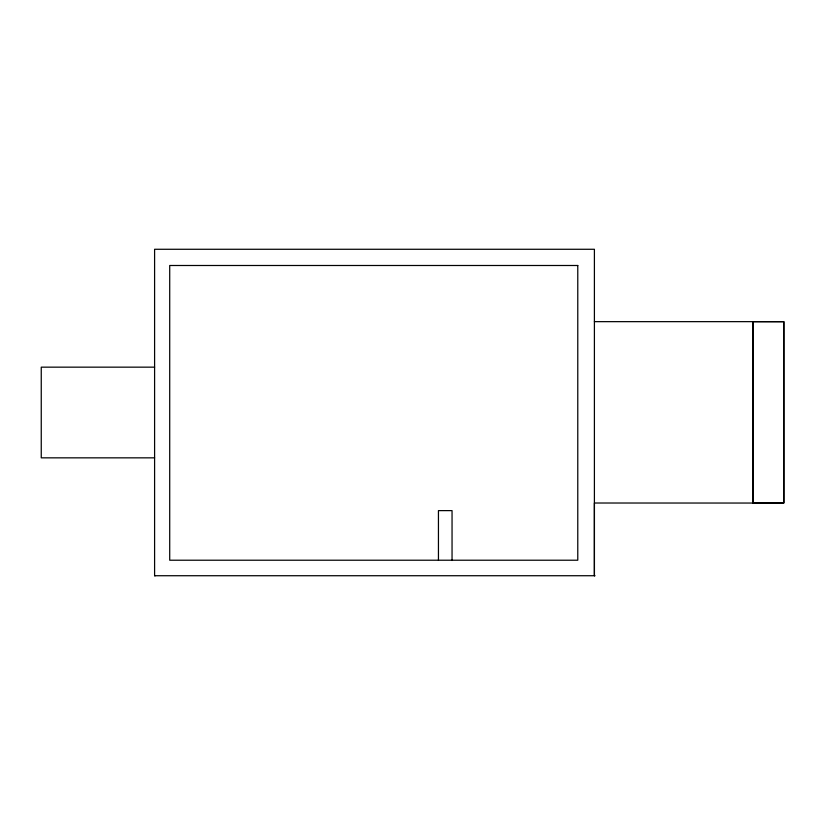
<?xml version="1.0" encoding="UTF-8"?>
<svg xmlns="http://www.w3.org/2000/svg" width="825" height="825" viewBox="0 0 825 825"><rect width="100%" height="100%" fill="white"/><g stroke="black" fill="none" stroke-linecap="round" stroke-linejoin="round"><path stroke-width="1.24" d="M752.916 402.899L752.936 399.073M783.626 503.013L783.626 321.647L783.637 503.013L753.039 503.033L753.06 321.657L783.75 321.678L783.75 503.054L594.402 503.013L594.402 575.726L594.402 249.274L154.595 249.274L154.595 575.726L155.213 575.726M752.916 402.394L752.916 401.868M753.081 403.992L752.998 408.323L752.926 403.91M752.926 401.393L752.936 399.506M753.07 405.56L752.998 408.313L752.957 407.22M752.936 399.279L752.947 398.671M752.936 398.826L752.947 398.3M752.947 398.423L752.957 397.743M752.957 397.691L752.998 397L753.06 399.341M752.967 397.454L753.06 398.887M594.402 321.657L783.626 321.647M154.605 367.156L41.25 367.156L41.25 457.844L154.605 457.844M154.595 575.726L595.021 575.726M753.029 321.637L753.039 503.033M753.07 400.022L753.081 401.95M752.916 403.93L752.916 402.858M452.048 560.495L452.048 510.623L438.446 510.623L438.446 560.216M577.778 265.495L169.713 265.495L169.713 560.216L577.778 560.216L577.778 265.495"/></g></svg>
